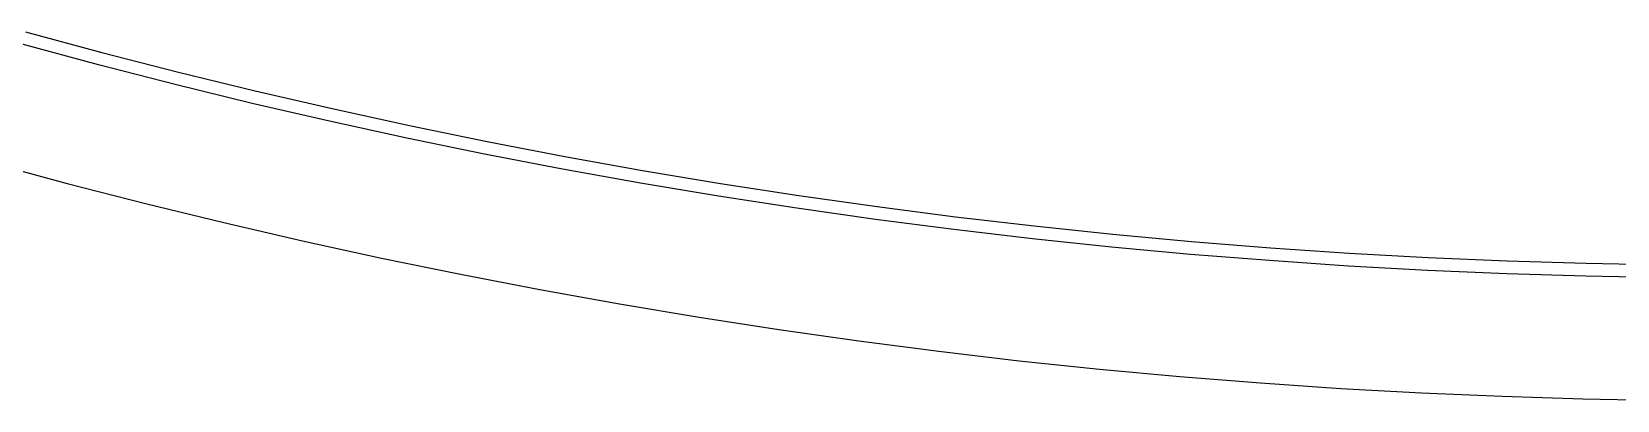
# Model space of a CAD drawing. Extents: x -16 to 132, y -40 to 113.
# Drawn here: x 35.31 to 53.74, y -39.68 to -35.4 of the extents above; entities that cross this region are included whole.
import ezdxf

# ---------------------------------------------------------------- set-up
doc = ezdxf.new("R2010")
doc.units = 0

msp = doc.modelspace()

# ---------------------------------------------------------------- linework, layer by layer
for p, q in [((36.0864, -35.7821), (35.1969, -35.5419)), ((35.237, -35.3973), (36.1246, -35.6371)), ((36.1246, -35.6371), (37.0151, -35.866)), ((36.9787, -36.0115), (36.0864, -35.7821)), ((37.0151, -35.866), (37.9084, -36.0839)), ((37.8737, -36.2298), (36.9787, -36.0115)), ((37.9084, -36.0839), (38.8042, -36.2909)), ((38.7714, -36.4372), (37.8737, -36.2298)), ((38.8042, -36.2909), (39.7026, -36.4868)), ((39.6715, -36.6336), (38.7714, -36.4372)), ((39.7026, -36.4868), (40.6033, -36.6717)), ((40.574, -36.8188), (39.6715, -36.6336)), ((40.6033, -36.6717), (41.5061, -36.8456)), ((41.4787, -36.993), (40.574, -36.8188)), ((41.5061, -36.8456), (42.4111, -37.0083)), ((34.8169, -36.9153), (35.7232, -37.1601)), ((42.3854, -37.1561), (41.4787, -36.993)), ((42.4111, -37.0083), (43.318, -37.1599)), ((35.7232, -37.1601), (36.6324, -37.3938)), ((43.2941, -37.308), (42.3854, -37.1561)), ((43.318, -37.1599), (44.2266, -37.3004)), ((36.6324, -37.3938), (37.5445, -37.6163)), ((44.2046, -37.4488), (43.2941, -37.308)), ((44.2266, -37.3004), (45.1369, -37.4298)), ((45.1168, -37.5784), (44.2046, -37.4488)), ((46.0304, -37.6968), (45.1168, -37.5784)), ((45.1369, -37.4298), (46.0488, -37.5479)), ((46.0488, -37.5479), (46.962, -37.6549)), ((37.5445, -37.6163), (38.4592, -37.8276)), ((46.9455, -37.804), (46.0304, -37.6968)), ((46.962, -37.6549), (47.8765, -37.7506)), ((47.8765, -37.7506), (48.792, -37.8351)), ((38.4592, -37.8276), (39.3764, -38.0277)), ((47.8618, -37.8999), (46.9455, -37.804)), ((48.7792, -37.9846), (47.8618, -37.8999)), ((48.792, -37.8351), (49.7086, -37.9084)), ((49.7086, -37.9084), (50.6259, -37.9704)), ((50.6259, -37.9704), (51.544, -38.0211)), ((39.3764, -38.0277), (40.296, -38.2165)), ((49.6975, -38.058), (48.7792, -37.9846)), ((50.6167, -38.1201), (49.6975, -38.058)), ((51.5367, -38.1709), (50.6167, -38.1201)), ((51.544, -38.0211), (52.4626, -38.0606)), ((52.4626, -38.0606), (53.3817, -38.0888)), ((53.3817, -38.0888), (54.301, -38.1057)), ((40.296, -38.2165), (41.2178, -38.394)), ((52.4571, -38.2105), (51.5367, -38.1709)), ((53.378, -38.2388), (52.4571, -38.2105)), ((54.2991, -38.2557), (53.378, -38.2388)), ((41.2178, -38.394), (42.1418, -38.5601)), ((42.1418, -38.5601), (43.0678, -38.7149)), ((43.0678, -38.7149), (43.9955, -38.8584)), ((43.9955, -38.8584), (44.925, -38.9904)), ((44.925, -38.9904), (45.856, -39.1111)), ((45.856, -39.1111), (46.7884, -39.2203)), ((46.7884, -39.2203), (47.7221, -39.318)), ((47.7221, -39.318), (48.6569, -39.4043)), ((48.6569, -39.4043), (49.5927, -39.4791)), ((49.5927, -39.4791), (50.5294, -39.5424)), ((50.5294, -39.5424), (51.4667, -39.5942)), ((51.4667, -39.5942), (52.4046, -39.6346)), ((52.4046, -39.6346), (53.343, -39.6633)), ((53.343, -39.6633), (54.2816, -39.6806))]:
    msp.add_line(p, q)

doc.saveas('drawing.dxf')
